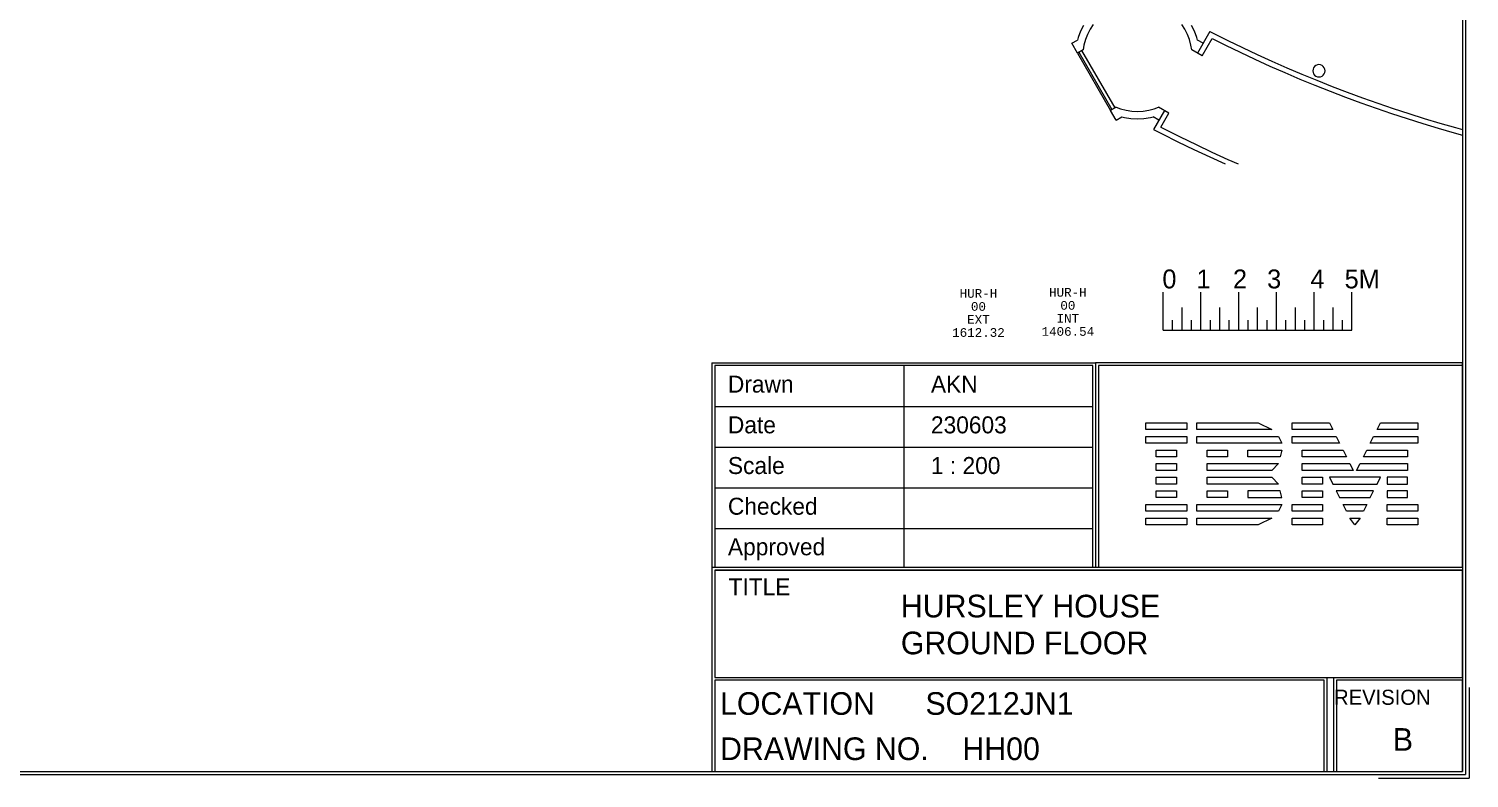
# Model space of a CAD drawing. Extents: x 0 to 84000, y 0 to 59400.
# Drawn here: x 45853 to 84000, y 0 to 19845 of the extents above; entities that cross this region are included whole.
import ezdxf
from ezdxf.enums import TextEntityAlignment as Align

# ---------------------------------------------------------------- set-up
doc = ezdxf.new("R2010")
doc.units = 0
doc.header["$MEASUREMENT"] = 0
doc.layers.get('0').update_dxf_attribs({"linetype": 'CONTINUOUS', "lineweight": 0})
for name, color, linetype, lineweight in [('001BUILDING', 7, 'CONTINUOUS', 0), ('001FORMAT', 7, 'CONTINUOUS', 0), ('GROS$TXT', 1, 'CONTINUOUS', 0), ('RM', 6, 'CONTINUOUS', 0)]:
    doc.layers.add(name, color=color, linetype=linetype, lineweight=lineweight)
doc.styles.add('MONOTXT', font='monotxt.shx')

# ---------------------------------------------------------------- blocks, each defined once
blk = doc.blocks.new('IBMLOGO')
for p, q in [((0, 15.75), (0, 16.875)), ((0, 16.875), (6.75, 16.875)), ((6.75, 16.875), (6.75, 15.75)), ((8.4375, 15.75), (8.4375, 16.875)), ((8.4375, 16.875), (18.5625, 16.875)), ((18.5625, 16.875), (20.8125, 15.75)), ((24.1875, 15.75), (24.1875, 16.875)), ((24.1875, 16.875), (30.375, 16.875)), ((30.375, 16.875), (30.9375, 15.75)), ((38.25, 15.75), (38.8125, 16.875)), ((38.8125, 16.875), (45, 16.875)), ((45, 16.875), (45, 15.75)), ((6.75, 15.75), (0, 15.75)), ((0, 13.5), (0, 14.625)), ((0, 14.625), (6.75, 14.625)), ((6.75, 14.625), (6.75, 13.5)), ((20.8125, 15.75), (8.4375, 15.75)), ((8.4375, 13.5), (8.4375, 14.625)), ((8.4375, 14.625), (21.9375, 14.625)), ((21.9375, 14.625), (22.5, 13.5)), ((30.9375, 15.75), (24.1875, 15.75)), ((24.1875, 13.5), (24.1875, 14.625)), ((24.1875, 14.625), (31.5, 14.625)), ((31.5, 14.625), (32.0625, 13.5)), ((37.125, 13.5), (37.6875, 14.625)), ((37.6875, 14.625), (45, 14.625)), ((45, 15.75), (38.25, 15.75)), ((45, 14.625), (45, 13.5)), ((6.75, 13.5), (0, 13.5)), ((1.6875, 11.25), (1.6875, 12.375)), ((1.6875, 12.375), (5.0625, 12.375)), ((5.0625, 12.375), (5.0625, 11.25)), ((22.5, 13.5), (8.4375, 13.5)), ((10.125, 11.25), (10.125, 12.375)), ((10.125, 12.375), (13.5, 12.375)), ((13.5, 12.375), (13.5, 11.25)), ((16.875, 11.25), (16.875, 12.375)), ((16.875, 12.375), (22.5, 12.375)), ((22.5, 12.375), (22.2187, 11.25)), ((32.0625, 13.5), (24.1875, 13.5)), ((25.875, 11.25), (25.875, 12.375)), ((25.875, 12.375), (32.625, 12.375)), ((32.625, 12.375), (33.1875, 11.25)), ((36, 11.25), (36.5625, 12.375)), ((36.5625, 12.375), (43.3125, 12.375)), ((45, 13.5), (37.125, 13.5)), ((43.3125, 12.375), (43.3125, 11.25)), ((5.0625, 11.25), (1.6875, 11.25)), ((1.6875, 9), (1.6875, 10.125)), ((1.6875, 10.125), (5.0625, 10.125)), ((5.0625, 10.125), (5.0625, 9)), ((13.5, 11.25), (10.125, 11.25)), ((10.125, 9), (10.125, 10.125)), ((10.125, 10.125), (21.9375, 10.125)), ((22.2187, 11.25), (16.875, 11.25)), ((21.9375, 10.125), (20.8125, 9)), ((33.1875, 11.25), (25.875, 11.25)), ((25.875, 9), (25.875, 10.125)), ((25.875, 10.125), (33.75, 10.125)), ((33.75, 10.125), (34.3125, 9)), ((34.875, 9), (35.4375, 10.125)), ((35.4375, 10.125), (43.3125, 10.125)), ((43.3125, 11.25), (36, 11.25)), ((43.3125, 10.125), (43.3125, 9)), ((5.0625, 9), (1.6875, 9)), ((1.6875, 6.75), (1.6875, 7.875)), ((1.6875, 7.875), (5.0625, 7.875)), ((5.0625, 7.875), (5.0625, 6.75)), ((20.8125, 9), (10.125, 9)), ((10.125, 6.75), (10.125, 7.875)), ((10.125, 7.875), (20.8125, 7.875)), ((20.8125, 7.875), (21.9375, 6.75)), ((34.3125, 9), (25.875, 9)), ((25.875, 6.75), (25.875, 7.875)), ((25.875, 7.875), (29.25, 7.875)), ((29.25, 7.875), (29.25, 6.75)), ((30.375, 7.875), (30.9375, 6.75)), ((38.8125, 7.875), (30.375, 7.875)), ((43.3125, 9), (34.875, 9)), ((38.25, 6.75), (38.8125, 7.875)), ((43.3125, 7.875), (39.9375, 7.875)), ((39.9375, 7.875), (39.9375, 6.75)), ((43.3125, 6.75), (43.3125, 7.875)), ((5.0625, 6.75), (1.6875, 6.75)), ((1.6875, 4.5), (1.6875, 5.625)), ((1.6875, 5.625), (5.0625, 5.625)), ((5.0625, 5.625), (5.0625, 4.5)), ((21.9375, 6.75), (10.125, 6.75)), ((10.125, 4.5), (10.125, 5.625)), ((10.125, 5.625), (13.5, 5.625)), ((13.5, 5.625), (13.5, 4.5)), ((16.875, 5.625), (16.875, 4.5)), ((22.2187, 5.625), (16.875, 5.625)), ((22.5, 4.5), (22.2187, 5.625)), ((29.25, 6.75), (25.875, 6.75)), ((25.875, 4.5), (25.875, 5.625)), ((25.875, 5.625), (29.25, 5.625)), ((29.25, 5.625), (29.25, 4.5)), ((30.9375, 6.75), (38.25, 6.75)), ((31.5, 5.625), (32.0625, 4.5)), ((37.6875, 5.625), (31.5, 5.625)), ((37.125, 4.5), (37.6875, 5.625)), ((39.9375, 6.75), (43.3125, 6.75)), ((43.3125, 5.625), (39.9375, 5.625)), ((39.9375, 5.625), (39.9375, 4.5)), ((43.3125, 4.5), (43.3125, 5.625)), ((0, 2.25), (0, 3.375)), ((0, 3.375), (6.75, 3.375)), ((5.0625, 4.5), (1.6875, 4.5)), ((6.75, 3.375), (6.75, 2.25)), ((8.4375, 2.25), (8.4375, 3.375)), ((8.4375, 3.375), (22.5, 3.375)), ((13.5, 4.5), (10.125, 4.5)), ((16.875, 4.5), (22.5, 4.5)), ((22.5, 3.375), (21.9375, 2.25)), ((24.1875, 2.25), (24.1875, 3.375)), ((24.1875, 3.375), (29.25, 3.375)), ((29.25, 4.5), (25.875, 4.5)), ((29.25, 3.375), (29.25, 2.25)), ((32.0625, 4.5), (37.125, 4.5)), ((32.625, 3.375), (36.5625, 3.375)), ((33.1875, 2.25), (32.625, 3.375)), ((36.5625, 3.375), (36, 2.25)), ((39.9375, 4.5), (43.3125, 4.5)), ((39.9375, 2.25), (39.9375, 3.375)), ((39.9375, 3.375), (45, 3.375)), ((45, 3.375), (45, 2.25)), ((6.75, 2.25), (0, 2.25)), ((0, 0), (0, 1.125)), ((0, 1.125), (6.75, 1.125)), ((6.75, 0), (0, 0)), ((6.75, 1.125), (6.75, 0)), ((21.9375, 2.25), (8.4375, 2.25)), ((8.4375, 0), (8.4375, 1.125)), ((8.4375, 1.125), (20.8125, 1.125)), ((18.5625, 0), (8.4375, 0)), ((20.8125, 1.125), (18.5625, 0)), ((29.25, 2.25), (24.1875, 2.25)), ((24.1875, 0), (24.1875, 1.125)), ((24.1875, 1.125), (29.25, 1.125)), ((29.25, 0), (24.1875, 0)), ((29.25, 1.125), (29.25, 0)), ((36, 2.25), (33.1875, 2.25)), ((33.75, 1.125), (35.4375, 1.125)), ((34.5937, 0), (33.75, 1.125)), ((35.4375, 1.125), (34.5937, 0)), ((45, 2.25), (39.9375, 2.25)), ((39.9375, 0), (39.9375, 1.125)), ((39.9375, 1.125), (45, 1.125)), ((45, 0), (39.9375, 0)), ((45, 1.125), (45, 0))]:
    blk.add_line(p, q)
blk = doc.blocks.new('scale')
for points in [[(0, 0), (0, 1000)], [(1000, 0), (1000, 1000)], [(2000, 0), (2000, 1000)], [(3000, 0), (3000, 1000)], [(4000, 0), (4000, 1000)], [(5000, 0), (5000, 1000)], [(500, 0), (500, 599)], [(1500, 0), (1500, 599)], [(2500, 0), (2500, 599)], [(3500, 0), (3500, 599)], [(4500, 0), (4500, 599)], [(0, 0), (5000, 0)], [(250, 0), (250, 260)], [(750, 0), (750, 260)], [(1250, 0), (1250, 260)], [(1750, 0), (1750, 260)], [(2250, 0), (2250, 260)], [(2750, 0), (2750, 260)], [(3250, 0), (3250, 260)], [(3750, 0), (3750, 260)], [(4250, 0), (4250, 260)], [(4750, 0), (4750, 260)]]:
    blk.add_lwpolyline(points)
for s, p in [('0', (-21, 1104)), ('1', (883, 1104)), ('2', (1849, 1104)), ('3', (2753, 1104)), ('4', (3901, 1104)), ('5M', (4805, 1104))]:
    blk.add_text(s, height=500).set_placement(p)
blk = doc.blocks.new('scale1to200')
at = {"layer": 'RM'}
blk.add_blockref('scale', (109, 8), dxfattribs=at)

msp = doc.modelspace()

# ---------------------------------------------------------------- linework, layer by layer
at = {"layer": '001BUILDING', "linetype": 'Continuous'}
for p, q in [((73784, 19934), (73706, 19781)), ((74040, 19962), (73958, 19834)), ((76469, 19834), (76386, 19962)), ((76721, 19781), (76642, 19934)), ((73473, 19462), (73625, 19549)), ((73622, 19204), (73473, 19462)), ((73644, 19619), (73625, 19549)), ((73706, 19781), (73644, 19619)), ((73834, 19558), (73795, 19411)), ((73889, 19699), (73834, 19558)), ((73958, 19834), (73889, 19699)), ((76538, 19699), (76469, 19834)), ((76592, 19558), (76538, 19699)), ((76632, 19411), (76592, 19558)), ((76783, 19619), (76721, 19781)), ((76801, 19549), (76783, 19619)), ((76954, 19462), (76801, 19549)), ((77134, 19774), (76805, 19204)), ((76926, 19134), (77189, 19590)), ((77134, 19774), (77606, 19538)), ((77189, 19590), (77544, 19412)), ((77606, 19538), (77994, 19350)), ((73776, 19293), (73622, 19204)), ((73622, 19204), (74499, 17684)), ((73660, 19225), (74537, 17706)), ((73735, 19269), (74612, 17749)), ((73795, 19411), (73776, 19293)), ((76650, 19293), (76632, 19411)), ((76926, 19134), (76650, 19293)), ((77544, 19412), (77934, 19223)), ((77934, 19223), (78325, 19039)), ((77994, 19350), (78384, 19166)), ((78384, 19166), (78776, 18988)), ((78325, 19039), (78719, 18860)), ((78719, 18860), (79115, 18685)), ((78776, 18988), (79171, 18814)), ((79171, 18814), (79568, 18645)), ((79115, 18685), (79513, 18516)), ((79513, 18516), (79914, 18351)), ((79568, 18645), (79966, 18481)), ((79914, 18351), (80316, 18191)), ((79966, 18481), (80367, 18322)), ((80367, 18322), (80769, 18167)), ((80316, 18191), (80720, 18036)), ((80720, 18036), (81126, 17887)), ((80769, 18167), (81174, 18018)), ((81174, 18018), (81580, 17874)), ((74653, 17773), (74499, 17684)), ((74648, 17426), (74499, 17684)), ((74653, 17773), (74765, 17730)), ((74765, 17730), (74912, 17691)), ((74912, 17691), (75062, 17667)), ((75062, 17667), (75213, 17660)), ((75213, 17660), (75365, 17667)), ((75365, 17667), (75515, 17691)), ((75515, 17691), (75661, 17730)), ((75928, 17684), (75638, 17183)), ((75661, 17730), (75773, 17773)), ((76049, 17614), (75773, 17773)), ((75832, 17239), (76049, 17614)), ((81126, 17887), (81534, 17742)), ((81534, 17742), (81944, 17602)), ((81580, 17874), (81988, 17735)), ((81944, 17602), (82355, 17467)), ((81988, 17735), (82398, 17600)), ((82398, 17600), (82809, 17471)), ((74648, 17426), (74800, 17514)), ((74800, 17514), (74870, 17496)), ((74870, 17496), (75041, 17469)), ((75041, 17469), (75213, 17460)), ((75213, 17460), (75386, 17469)), ((75386, 17469), (75556, 17496)), ((75556, 17496), (75626, 17514)), ((75779, 17426), (75626, 17514)), ((75638, 17183), (75866, 17065)), ((75832, 17239), (76346, 16982)), ((82355, 17467), (82768, 17337)), ((82768, 17337), (83182, 17213)), ((82809, 17471), (83222, 17347)), ((83182, 17213), (83598, 17093)), ((83222, 17347), (83636, 17228)), ((83636, 17228), (83825, 17176)), ((75866, 17065), (76284, 16856)), ((76284, 16856), (76705, 16652)), ((76346, 16982), (76765, 16778)), ((83598, 17093), (83825, 17031)), ((76705, 16652), (77128, 16453)), ((76765, 16778), (77187, 16580)), ((77128, 16453), (77535, 16267)), ((77187, 16580), (77611, 16387)), ((77611, 16387), (77882, 16267))]:
    msp.add_line(p, q, dxfattribs=at)
msp.add_polyline3d([(79859, 18734, 0), (79865, 18692, 0), (79881, 18653, 0), (79907, 18619, 0), (79940, 18594, 0), (79979, 18577, 0), (80021, 18572, 0), (80063, 18577, 0), (80102, 18594, 0), (80136, 18619, 0), (80162, 18653, 0), (80178, 18692, 0), (80183, 18734, 0), (80178, 18776, 0), (80162, 18815, 0), (80136, 18848, 0), (80102, 18874, 0), (80063, 18890, 0), (80021, 18896, 0), (79979, 18890, 0), (79940, 18874, 0), (79907, 18848, 0), (79881, 18815, 0), (79865, 18776, 0)], close=True, dxfattribs=at)
at = {"layer": '001FORMAT', "linetype": 'Continuous'}
for p, q in [((83825, 59225), (83825, 175)), ((83900, 59300), (83900, 100)), ((63943, 11000), (74105, 11000)), ((63943, 11000), (63943, 5587)), ((69024, 10925), (69024, 5587)), ((64018, 9847), (74030, 9847)), ((64018, 8770), (74030, 8770)), ((64018, 7692), (74030, 7692)), ((64018, 6615), (74030, 6615)), ((63943, 5587), (83825, 5587)), ((63943, 5587), (63943, 175)), ((64018, 5512), (83825, 5512)), ((64018, 5512), (64018, 2670)), ((80232, 2670), (80232, 175)), ((80407, 2670), (80407, 175)), ((84000, 2403), (84000, 0)), ((100, 100), (83900, 100)), ((175, 175), (83825, 175)), ((81597, 0), (84000, 0))]:
    msp.add_line(p, q, dxfattribs=at)
for points in [[(64018, 10925), (64018, 5587), (74030, 5587), (74030, 10925)], [(74105, 11000), (74105, 5587), (83825, 5587), (83825, 11000)], [(74181, 10925), (74181, 5587), (83825, 5587), (83825, 10925)], [(64018, 5512), (64018, 2670), (83825, 2670), (83825, 5512)], [(64018, 2595), (64018, 175), (80157, 175), (80157, 2595)], [(80482, 2595), (80482, 175), (83825, 175), (83825, 2595)]]:
    msp.add_lwpolyline(points, close=True, dxfattribs=at)

# ---------------------------------------------------------------- block references
at = {"layer": '001FORMAT', "linetype": 'Continuous', "xscale": 160, "yscale": 160, "zscale": 160}
msp.add_blockref('IBMLOGO', (75439, 6710), dxfattribs=at)
at = {"layer": 'RM'}
msp.add_blockref('scale1to200', (75787, 11859), dxfattribs=at)

# ---------------------------------------------------------------- texts
at = {"layer": '001FORMAT', "linetype": 'Continuous'}
for s, height, p in [('Drawn', 450, (64368, 10211)), ('AKN', 450, (69745, 10209)), ('Date', 450, (64368, 9133)), ('230603', 450, (69745, 9132)), ('Scale', 450, (64368, 8055)), ('1 : 200', 450, (69745, 8055)), ('Checked', 450, (64368, 6977)), ('Approved', 450, (64368, 5903)), ('TITLE', 450, (64385, 4842)), ('HURSLEY HOUSE', 600, (68948, 4258)), ('GROUND FLOOR', 600, (68948, 3281)), (' REVISION', 400, (80273, 1943)), (' LOCATION      SO212JN1', 600, (63937, 1678)), ('B', 600, (81978, 726)), (' DRAWING NO.    HH00', 600, (63937, 480))]:
    msp.add_text(s, height=height, dxfattribs=at).set_placement(p)
at = {"layer": 'GROS$TXT', "style": 'MONOTXT'}
for s, p in [('HUR-H', (73371, 12751)), ('HUR-H', (71003, 12723)), ('00', (71003, 12378)), ('00', (73371, 12406)), ('EXT', (71003, 12033)), ('INT', (73371, 12061)), ('1612.32', (71003, 11688)), ('1406.54', (73371, 11716))]:
    msp.add_text(s, height=230, dxfattribs=at).set_placement(p, align=Align.CENTER)

doc.saveas('drawing.dxf')
